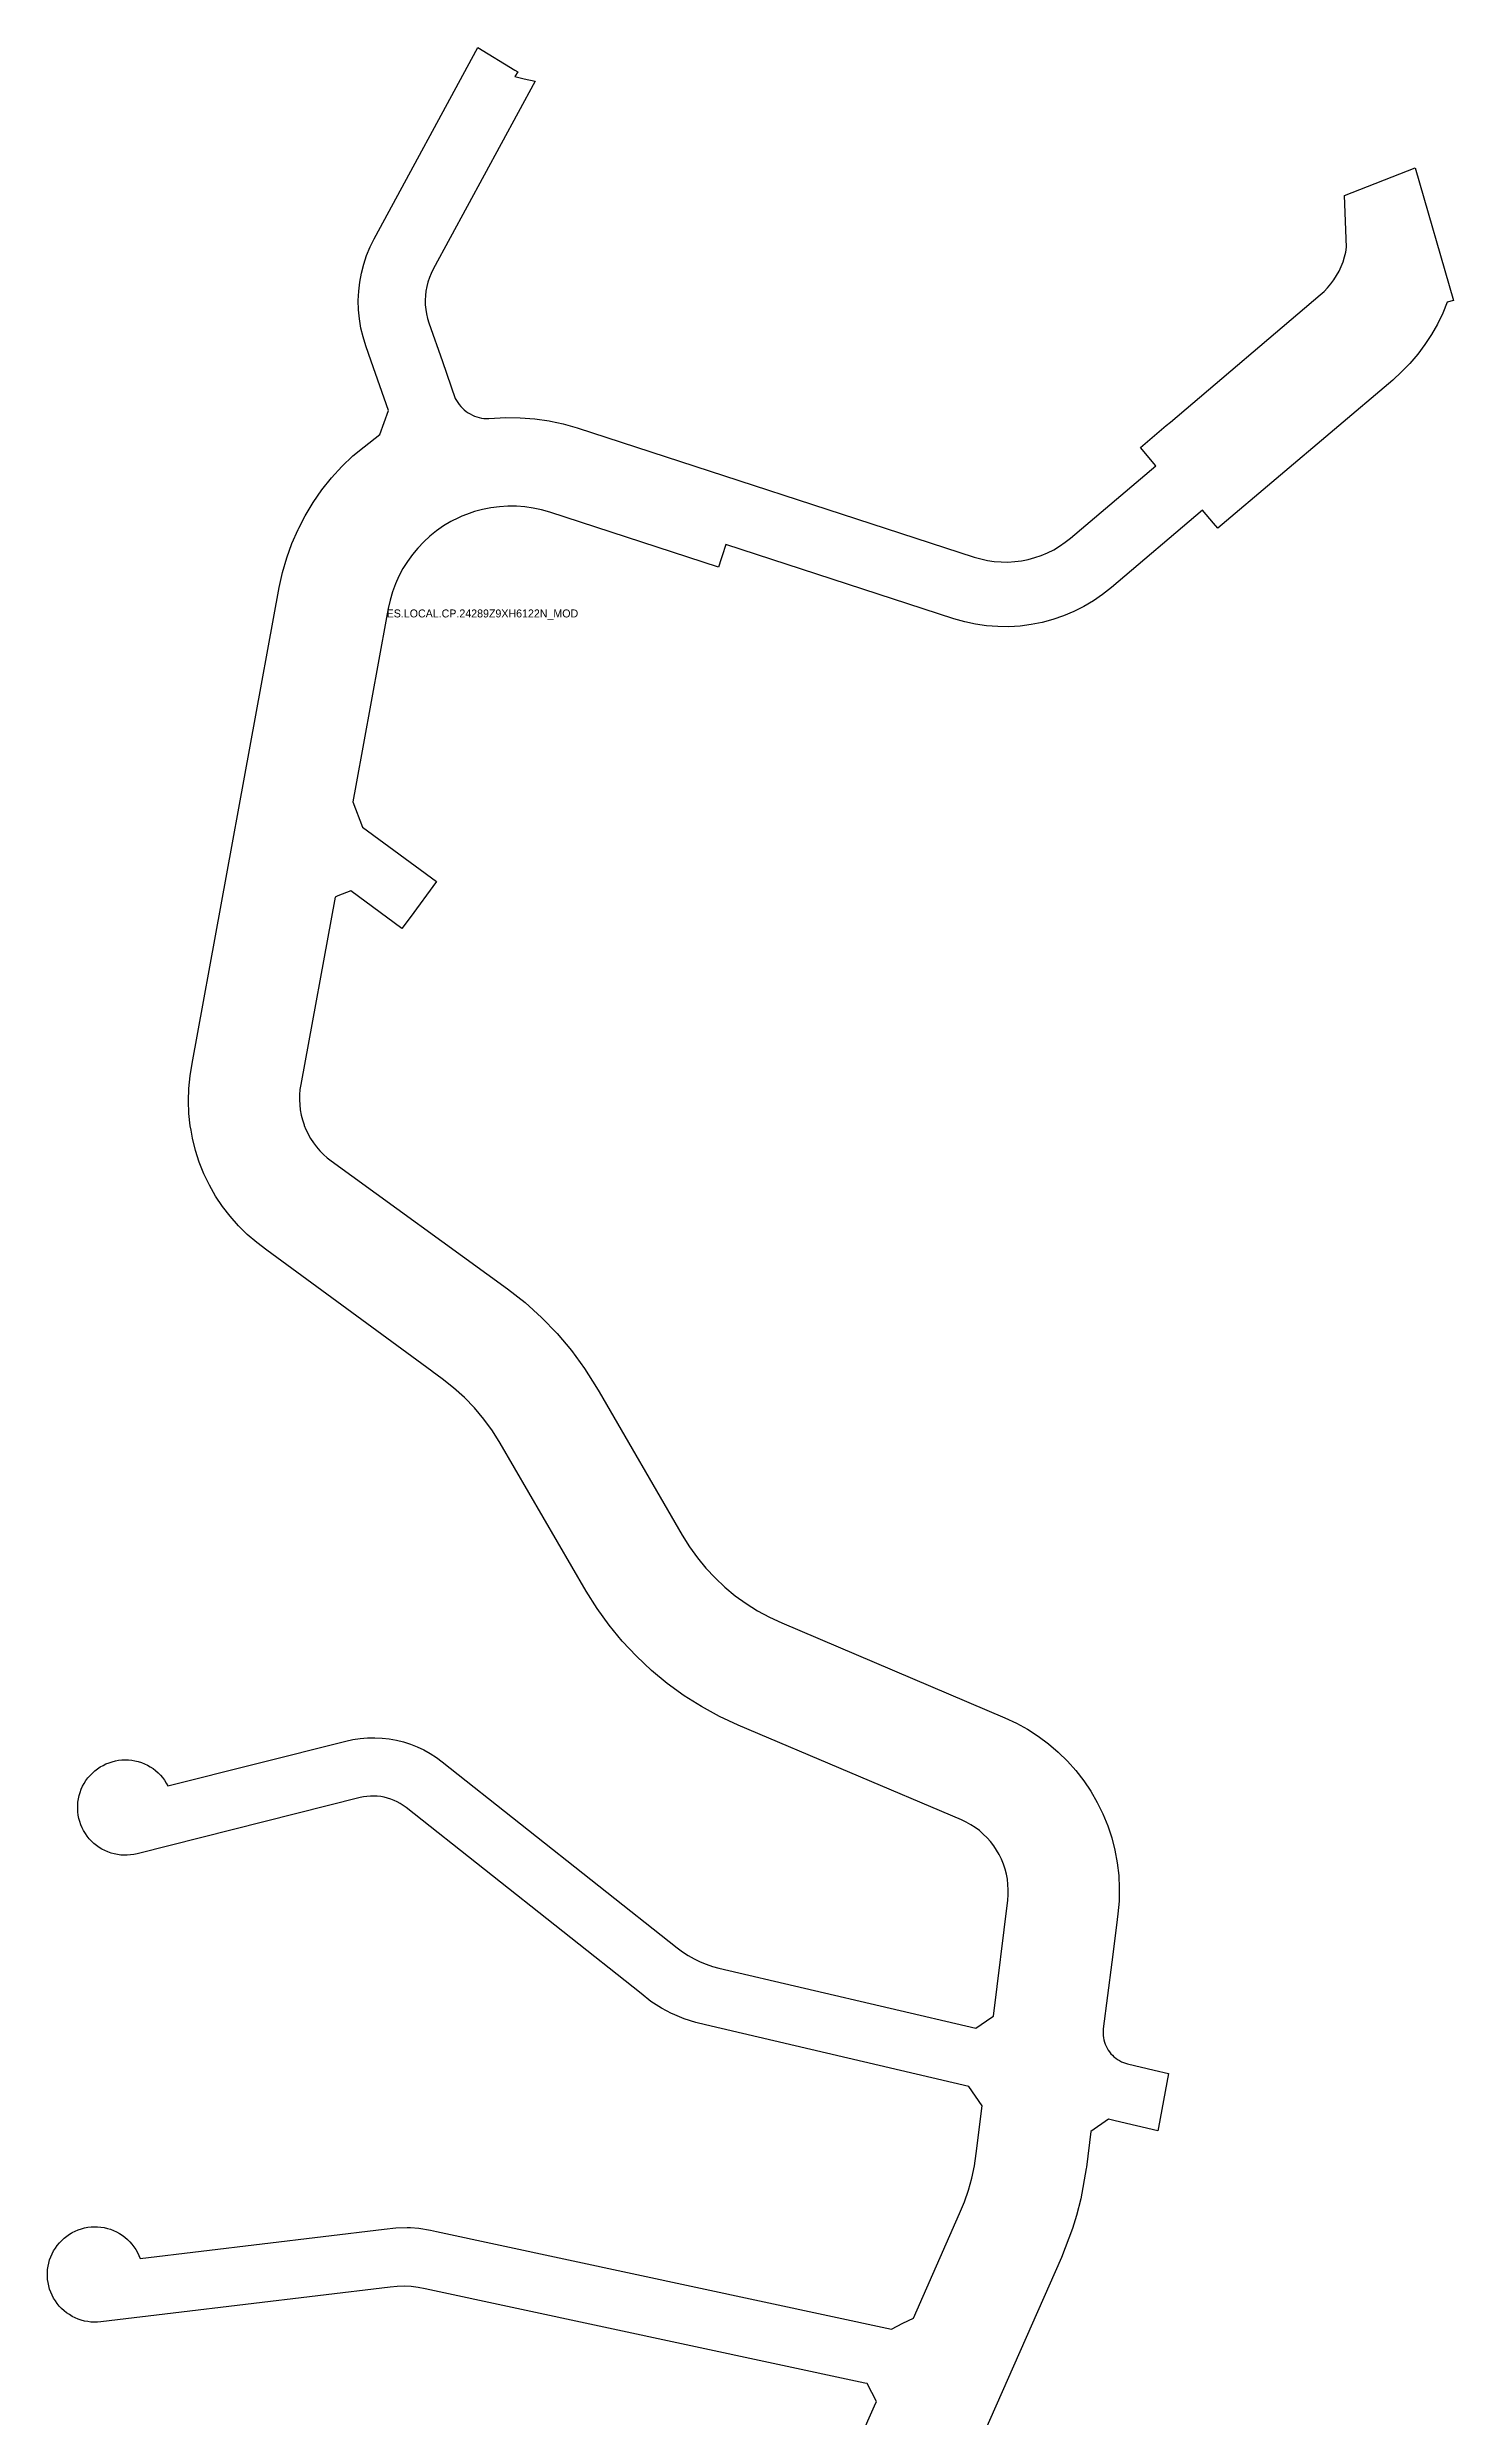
# Model space of a CAD drawing. Header units: metres. Extents: x 662285 to 662787, y 4212391 to 4213285.
# Drawn here: x 662285.1 to 662550.3, y 4212838.2 to 4213285 of the extents above; entities that cross this region are included whole.
import ezdxf

# ---------------------------------------------------------------- set-up
doc = ezdxf.new("R2010")
doc.units = ezdxf.units.M
doc.layers.add('RECINTOS_GML', color=1, linetype='Continuous')

msp = doc.modelspace()

# ---------------------------------------------------------------- linework, layer by layer
at = {"layer": 'RECINTOS_GML', "lineweight": 25}
msp.add_lwpolyline([(662432.77, 4212821.41), (662441.09, 4212840.22), (662441.46, 4212841.06), (662439.74, 4212844.43), (662439.3, 4212844.53), (662356.37, 4212862.34), (662355.06, 4212862.58), (662353.75, 4212862.72), (662352.42, 4212862.79), (662351.1, 4212862.76), (662349.78, 4212862.64), (662295.19, 4212856.08), (662294.57, 4212856.02), (662293.95, 4212856.01), (662293.33, 4212856.05), (662292.72, 4212856.12), (662292.11, 4212856.24), (662291.5, 4212856.4), (662290.92, 4212856.6), (662290.34, 4212856.84), (662289.79, 4212857.12), (662289.26, 4212857.44), (662288.74, 4212857.79), (662288.26, 4212858.18), (662287.8, 4212858.6), (662287.37, 4212859.05), (662286.98, 4212859.53), (662286.62, 4212860.04), (662286.29, 4212860.57), (662286, 4212861.12), (662285.76, 4212861.69), (662285.55, 4212862.27), (662285.38, 4212862.87), (662285.25, 4212863.48), (662285.17, 4212864.09), (662285.12, 4212864.71), (662285.12, 4212865.34), (662285.17, 4212865.95), (662285.25, 4212866.57), (662285.38, 4212867.18), (662285.55, 4212867.78), (662285.76, 4212868.36), (662286.01, 4212868.93), (662286.3, 4212869.48), (662286.63, 4212870.01), (662286.99, 4212870.51), (662287.39, 4212870.99), (662287.82, 4212871.44), (662288.28, 4212871.86), (662288.76, 4212872.25), (662289.27, 4212872.6), (662289.58, 4212872.78), (662289.81, 4212872.91), (662290.36, 4212873.19), (662290.94, 4212873.43), (662291.53, 4212873.63), (662292.13, 4212873.79), (662292.74, 4212873.91), (662293.35, 4212873.98), (662293.97, 4212874.01), (662294.6, 4212874), (662295.21, 4212873.95), (662295.83, 4212873.85), (662296.43, 4212873.71), (662297.03, 4212873.53), (662297.61, 4212873.31), (662298.17, 4212873.05), (662298.72, 4212872.75), (662299.24, 4212872.41), (662299.74, 4212872.04), (662300.21, 4212871.64), (662300.65, 4212871.2), (662301.06, 4212870.74), (662301.44, 4212870.24), (662301.79, 4212869.72), (662302.09, 4212869.18), (662302.36, 4212868.62), (662302.59, 4212868.05), (662348.63, 4212873.58), (662350.81, 4212873.84), (662353, 4212873.89), (662353.57, 4212873.87), (662355.19, 4212873.74), (662357.36, 4212873.4), (662358.51, 4212873.13), (662444.3, 4212854.7), (662446.47, 4212855.81), (662448.43, 4212856.81), (662457.13, 4212876.53), (662458.04, 4212878.7), (662458.81, 4212880.92), (662459.44, 4212883.18), (662459.94, 4212885.48), (662460.3, 4212887.8), (662461.42, 4212896.83), (662458.86, 4212900.49), (662409.26, 4212912.09), (662407.42, 4212912.52), (662405.18, 4212913.24), (662403.01, 4212914.15), (662402.82, 4212914.24), (662400.92, 4212915.25), (662398.94, 4212916.52), (662397.08, 4212917.97), (662352.75, 4212953.08), (662352.22, 4212953.47), (662351.67, 4212953.82), (662351.1, 4212954.14), (662350.51, 4212954.42), (662349.9, 4212954.66), (662349.27, 4212954.86), (662348.64, 4212955.02), (662347.99, 4212955.14), (662347.34, 4212955.21), (662346.69, 4212955.24), (662346.04, 4212955.23), (662345.38, 4212955.17), (662344.74, 4212955.08), (662344.1, 4212954.94), (662302.03, 4212944.34), (662301.43, 4212944.21), (662300.81, 4212944.12), (662300.19, 4212944.07), (662299.57, 4212944.07), (662298.95, 4212944.11), (662298.33, 4212944.19), (662297.73, 4212944.32), (662297.13, 4212944.48), (662296.54, 4212944.69), (662295.97, 4212944.94), (662295.42, 4212945.22), (662294.89, 4212945.55), (662294.38, 4212945.91), (662293.9, 4212946.3), (662293.45, 4212946.72), (662293.03, 4212947.18), (662292.64, 4212947.66), (662292.28, 4212948.17), (662291.96, 4212948.71), (662291.68, 4212949.26), (662291.44, 4212949.83), (662291.23, 4212950.42), (662291.07, 4212951.02), (662290.95, 4212951.63), (662290.87, 4212952.24), (662290.84, 4212952.86), (662290.84, 4212953.49), (662290.89, 4212954.11), (662290.99, 4212954.72), (662291.12, 4212955.33), (662291.3, 4212955.92), (662291.52, 4212956.5), (662291.77, 4212957.07), (662292.07, 4212957.62), (662292.4, 4212958.14), (662292.77, 4212958.64), (662293.17, 4212959.12), (662293.6, 4212959.56), (662293.76, 4212959.7), (662294.07, 4212959.98), (662294.56, 4212960.36), (662295.07, 4212960.71), (662295.61, 4212961.01), (662296.17, 4212961.29), (662296.75, 4212961.52), (662297.34, 4212961.71), (662297.94, 4212961.86), (662298.55, 4212961.97), (662299.17, 4212962.04), (662299.79, 4212962.07), (662300.41, 4212962.05), (662301.03, 4212961.99), (662301.64, 4212961.88), (662302.25, 4212961.74), (662302.84, 4212961.55), (662303.42, 4212961.32), (662303.98, 4212961.06), (662304.52, 4212960.75), (662305.04, 4212960.41), (662305.53, 4212960.03), (662306, 4212959.62), (662306.44, 4212959.18), (662306.84, 4212958.71), (662307.22, 4212958.21), (662307.55, 4212957.69), (662307.85, 4212957.15), (662341.41, 4212965.61), (662342.75, 4212965.9), (662344.11, 4212966.1), (662345.48, 4212966.22), (662346.86, 4212966.24), (662348.23, 4212966.17), (662349.59, 4212966.02), (662350.95, 4212965.77), (662352.28, 4212965.44), (662353.59, 4212965.02), (662354.87, 4212964.52), (662356.11, 4212963.93), (662357.32, 4212963.27), (662358.47, 4212962.52), (662359.58, 4212961.7), (662403.91, 4212926.59), (662404.92, 4212925.84), (662405.98, 4212925.16), (662407.07, 4212924.54), (662408.2, 4212923.99), (662409.36, 4212923.52), (662410.55, 4212923.12), (662411.77, 4212922.8), (662460.22, 4212911.45), (662463.23, 4212913.55), (662463.51, 4212913.74), (662466.22, 4212935.6), (662466.3, 4212936.58), (662466.32, 4212937.57), (662466.27, 4212938.55), (662466.16, 4212939.53), (662465.98, 4212940.5), (662465.73, 4212941.45), (662465.42, 4212942.39), (662465.05, 4212943.3), (662464.62, 4212944.19), (662464.13, 4212945.04), (662463.58, 4212945.86), (662462.97, 4212946.64), (662462.32, 4212947.38), (662461.62, 4212948.07), (662460.87, 4212948.71), (662460.08, 4212949.3), (662459.25, 4212949.83), (662458.39, 4212950.31), (662457.5, 4212950.73), (662415.41, 4212968.6), (662411.88, 4212970.23), (662408.47, 4212972.09), (662405.18, 4212974.16), (662402.02, 4212976.44), (662399.03, 4212978.92), (662396.19, 4212981.59), (662393.54, 4212984.43), (662391.07, 4212987.44), (662388.8, 4212990.6), (662386.74, 4212993.89), (662370.53, 4213021.8), (662369.06, 4213024.12), (662367.44, 4213026.33), (662365.67, 4213028.42), (662363.77, 4213030.39), (662361.73, 4213032.23), (662359.58, 4213033.93), (662357.69, 4213035.29), (662357.63, 4213035.34), (662326.51, 4213058.18), (662324.61, 4213059.59), (662322.82, 4213061.13), (662321.14, 4213062.78), (662319.58, 4213064.55), (662318.14, 4213066.42), (662316.84, 4213068.38), (662315.67, 4213070.43), (662314.65, 4213072.56), (662313.77, 4213074.75), (662313.05, 4213076.99), (662312.48, 4213079.28), (662312.21, 4213080.81), (662312.07, 4213081.6), (662311.82, 4213083.95), (662311.73, 4213086.31), (662311.81, 4213088.66), (662312.04, 4213091.01), (662312.44, 4213093.34), (662328.8, 4213183.11), (662329.43, 4213185.94), (662330.25, 4213188.72), (662331.24, 4213191.44), (662332.41, 4213194.09), (662332.53, 4213194.31), (662333.74, 4213196.66), (662335.24, 4213199.14), (662336.89, 4213201.52), (662338.69, 4213203.79), (662340.63, 4213205.94), (662342.71, 4213207.96), (662344.84, 4213209.64), (662347.83, 4213211.98), (662349.44, 4213216.48), (662346.17, 4213225.79), (662345.15, 4213228.71), (662344.64, 4213230.36), (662344.24, 4213232.05), (662343.96, 4213233.77), (662343.79, 4213235.5), (662343.75, 4213237.23), (662343.83, 4213238.97), (662344.03, 4213240.69), (662344.35, 4213242.4), (662344.78, 4213244.08), (662345.33, 4213245.72), (662345.99, 4213247.33), (662346.76, 4213248.88), (662366.28, 4213284.97), (662373.29, 4213280.66), (662373.82, 4213280.34), (662373.3, 4213279.49), (662375.05, 4213279.07), (662377.08, 4213278.58), (662357.87, 4213243.13), (662357.48, 4213242.35), (662357.15, 4213241.55), (662356.87, 4213240.72), (662356.66, 4213239.88), (662356.5, 4213239.03), (662356.4, 4213238.17), (662356.36, 4213237.3), (662356.38, 4213236.43), (662356.46, 4213235.57), (662356.6, 4213234.71), (662356.8, 4213233.87), (662357.06, 4213233.04), (662359.62, 4213225.72), (662362.05, 4213218.79), (662362.27, 4213218.38), (662362.51, 4213218), (662362.78, 4213217.62), (662363.07, 4213217.27), (662363.39, 4213216.94), (662363.72, 4213216.63), (662364.08, 4213216.34), (662364.46, 4213216.08), (662364.85, 4213215.84), (662365.26, 4213215.63), (662365.68, 4213215.44), (662366.11, 4213215.29), (662366.55, 4213215.16), (662367, 4213215.07), (662367.45, 4213215), (662367.91, 4213214.97), (662368.37, 4213214.97), (662371.56, 4213215.16), (662374.29, 4213215.14), (662377.02, 4213214.94), (662379.73, 4213214.55), (662379.99, 4213214.49), (662382.41, 4213213.97), (662385.04, 4213213.22), (662459.91, 4213188.86), (662461.15, 4213188.5), (662462.41, 4213188.23), (662463.68, 4213188.04), (662464.97, 4213187.94), (662466.26, 4213187.93), (662467.55, 4213188.01), (662468.82, 4213188.17), (662470.09, 4213188.42), (662471.34, 4213188.75), (662472.56, 4213189.17), (662473.74, 4213189.67), (662474.9, 4213190.25), (662476.01, 4213190.91), (662477.07, 4213191.64), (662478.08, 4213192.44), (662494.16, 4213206.09), (662491.25, 4213209.52), (662496.13, 4213213.67), (662496.89, 4213214.31), (662525.17, 4213238.32), (662525.88, 4213238.96), (662526.54, 4213239.65), (662527.16, 4213240.38), (662527.73, 4213241.15), (662528.24, 4213241.95), (662528.7, 4213242.79), (662529.1, 4213243.65), (662529.45, 4213244.54), (662529.74, 4213245.45), (662529.96, 4213246.38), (662530.12, 4213247.32), (662529.74, 4213257.05), (662543.07, 4213262.24), (662550.31, 4213237.27), (662549.11, 4213236.93), (662548.26, 4213234.83), (662547.27, 4213232.8), (662546.15, 4213230.82), (662544.91, 4213228.93), (662543.55, 4213227.12), (662542.08, 4213225.39), (662540.5, 4213223.77), (662538.82, 4213222.25), (662505.85, 4213194.33), (662505.04, 4213195.27), (662502.96, 4213197.73), (662485.77, 4213183.12), (662484.12, 4213181.81), (662482.38, 4213180.61), (662480.57, 4213179.54), (662478.69, 4213178.59), (662476.75, 4213177.77), (662474.76, 4213177.08), (662472.72, 4213176.54), (662470.65, 4213176.13), (662468.56, 4213175.86), (662466.46, 4213175.73), (662464.35, 4213175.75), (662462.25, 4213175.91), (662460.17, 4213176.22), (662458.11, 4213176.66), (662456.09, 4213177.24), (662413.07, 4213191.24), (662412.38, 4213189.1), (662412.19, 4213188.51), (662411.68, 4213186.96), (662379.85, 4213197.31), (662378.31, 4213197.76), (662376.74, 4213198.1), (662375.16, 4213198.33), (662373.56, 4213198.45), (662371.95, 4213198.46), (662370.35, 4213198.36), (662368.76, 4213198.16), (662367.19, 4213197.85), (662365.64, 4213197.43), (662364.13, 4213196.9), (662363.28, 4213196.55), (662362.65, 4213196.28), (662361.22, 4213195.55), (662359.84, 4213194.73), (662358.52, 4213193.82), (662357.27, 4213192.82), (662356.09, 4213191.74), (662354.98, 4213190.57), (662353.95, 4213189.34), (662353.02, 4213188.04), (662352.17, 4213186.68), (662351.42, 4213185.26), (662350.76, 4213183.8), (662350.21, 4213182.29), (662349.76, 4213180.75), (662349.41, 4213179.19), (662349.1, 4213177.48), (662349.1, 4213177.48), (662349.1, 4213177.48), (662343.27, 4213145.8), (662342.7, 4213142.69), (662344.57, 4213137.96), (662358.53, 4213127.69), (662353.52, 4213120.89), (662351.99, 4213118.81), (662342.36, 4213125.93), (662339.91, 4213124.96), (662339.4, 4213124.76), (662332.89, 4213089.39), (662332.75, 4213088.44), (662332.67, 4213087.48), (662332.65, 4213086.52), (662332.7, 4213085.56), (662332.81, 4213084.6), (662332.98, 4213083.65), (662333.22, 4213082.72), (662333.52, 4213081.81), (662333.57, 4213081.68), (662333.88, 4213080.91), (662334.21, 4213080.21), (662334.29, 4213080.04), (662334.76, 4213079.21), (662335.29, 4213078.4), (662335.87, 4213077.63), (662336.5, 4213076.9), (662337.17, 4213076.22), (662337.89, 4213075.58), (662338.65, 4213074.99), (662371.9, 4213050.86), (662375.21, 4213048.27), (662378.33, 4213045.47), (662381.25, 4213042.46), (662383.95, 4213039.25), (662386.42, 4213035.86), (662388.66, 4213032.3), (662389.16, 4213031.44), (662404.86, 4213004.4), (662406.21, 4213002.25), (662407.69, 4213000.18), (662409.31, 4212998.22), (662411.04, 4212996.36), (662412.89, 4212994.62), (662414.85, 4212993), (662416.91, 4212991.51), (662419.06, 4212990.15), (662421.3, 4212988.94), (662423.6, 4212987.87), (662465.66, 4212970.01), (662467.85, 4212969), (662469.96, 4212967.83), (662471.99, 4212966.53), (662473.93, 4212965.09), (662475.76, 4212963.52), (662477.48, 4212961.84), (662479.08, 4212960.04), (662480.56, 4212958.13), (662481.9, 4212956.13), (662483.11, 4212954.04), (662484.17, 4212951.87), (662485.08, 4212949.64), (662485.83, 4212947.35), (662486.43, 4212945.02), (662486.87, 4212942.64), (662487.15, 4212940.25), (662487.26, 4212937.84), (662487.21, 4212935.43), (662487, 4212933.03), (662486.73, 4212930.9), (662485.85, 4212923.91), (662484.25, 4212911.32), (662484.22, 4212910.9), (662484.21, 4212910.49), (662484.23, 4212910.07), (662484.28, 4212909.65), (662484.36, 4212909.24), (662484.47, 4212908.84), (662484.61, 4212908.44), (662484.77, 4212908.06), (662484.96, 4212907.68), (662485.17, 4212907.32), (662485.41, 4212906.98), (662485.67, 4212906.65), (662485.96, 4212906.35), (662486.26, 4212906.06), (662486.59, 4212905.8), (662486.93, 4212905.55), (662487.28, 4212905.34), (662487.66, 4212905.14), (662488.04, 4212904.98), (662488.43, 4212904.84), (662488.84, 4212904.73), (662493.82, 4212903.56), (662496.56, 4212902.92), (662494.67, 4212892.72), (662494.55, 4212892.09), (662486.49, 4212893.98), (662485.21, 4212894.28), (662481.91, 4212891.99), (662481.08, 4212885.24), (662481.04, 4212884.99), (662479.98, 4212879.27), (662479.17, 4212876.16), (662478.42, 4212873.67), (662476.37, 4212868.23), (662460.64, 4212832.65)], dxfattribs=at)

# ---------------------------------------------------------------- texts
at = {"layer": 'RECINTOS_GML'}
msp.add_text('ES.LOCAL.CP.24289Z9XH6122N_MOD', height=1.5, dxfattribs=at).set_placement((662349.1, 4213177.48))

doc.saveas('drawing.dxf')
